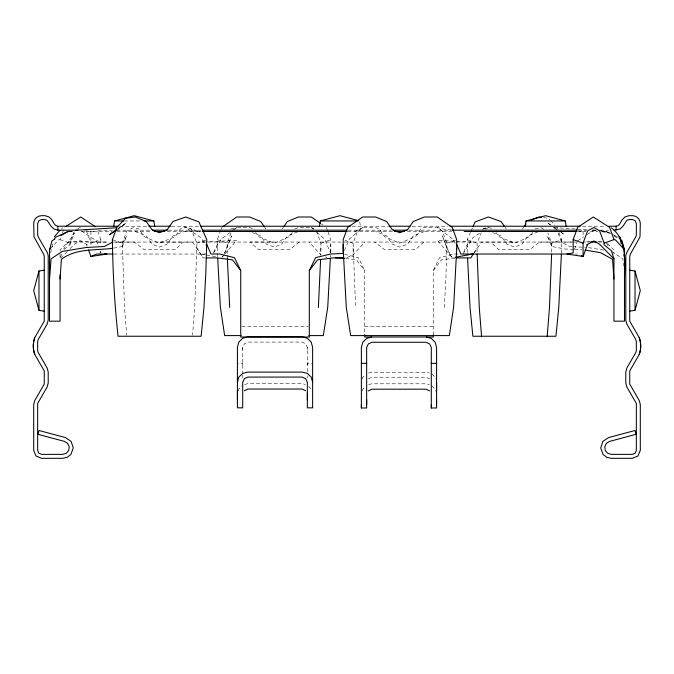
<?xml version="1.0" encoding="UTF-8"?>
<svg xmlns="http://www.w3.org/2000/svg" width="674" height="674" viewBox="0 0 674 674"><rect width="100%" height="100%" fill="white"/><g stroke="black" fill="none" stroke-linecap="round" stroke-linejoin="round"><path stroke-width="0.51" stroke-dasharray="3.37 2.53" d="M113.552 248.125L122.314 246.499L122.314 243.263L126.788 231.039L133.494 227.5L138.869 228.992L144.11 236.54L159.317 243.247L175.215 236.582L180.303 228.992L185.712 227.5L191.256 229.16L196.934 243.238L194.693 308.035L192.537 335.197M220.727 230.264L217.289 239.666L217.635 257.173M230.971 232.909L227.138 243.238L227.214 254.174M242.699 364.861L242.699 363.185L237.417 363.185M242.699 349.553L242.699 347.363M307.344 364.861L307.344 363.185L312.626 363.202M307.344 349.553L307.344 347.363M316.443 231.03L320.908 243.255L320.773 255.227M328.07 232.142L330.824 239.666L330.412 257.173M470.528 232.21L467.217 239.666L467.461 255.126M477.066 252.169L477.066 243.238L481.228 232.918M551.686 252.194L551.686 243.263L547.903 232.918M320.908 247.922L320.866 254.924L309.054 242.05M330.782 252.438L330.824 244.392M561.434 253.079L561.594 239.666L558.156 230.264M444.318 307.47L445.969 276.963L446.862 243.238L442.329 231.03L437.342 227.5L424.342 227.5L420.66 228.992L415.538 236.625L399.674 243.238L384.466 236.54L379.218 228.983L375.469 227.5L362.545 227.5L357.557 231.03L353.092 243.255L355.628 307.479M50.634 252.792L53.229 241.713M238.36 390.836L238.832 389.033L242.05 385.739M362.317 390.987L362.789 389.184L365.367 386.547M362.292 378.99L362.789 377.229L365.367 374.795M67.206 251.579L60.07 258.833L61.722 253.441M50.398 248.773L58.368 240.054L59.952 239.582L60.989 236.751M62.37 232.985L64.443 227.332M64.173 249.439L69.869 244.831L69.869 243.162L74.359 230.904M221.072 229.32L221.754 227.441M574.568 249.203L576.986 242.665M69.869 244.831L74.359 232.867L63.668 249.051M224.543 253.188L231.671 235.917L224.594 253.306M122.314 246.499L126.788 235.925L123.165 242.076M344.465 250.551L349.427 238.967L362.629 227.686L354.76 231.502M213.717 252.464L217.289 244.392M470.941 231.275L472.592 227.542M463.763 251.992L467.217 244.409M433.264 335.079L433.264 270.611L439.532 257.687L454.386 254.031L459.179 254.031M213.565 253.154L221.156 239.118L230.129 232.412M463.021 254.031L472.828 237.812L480.663 232.614M473.569 253.534L477.066 247.914M474.21 252.91L481.489 242.076L513.706 242.067M282.221 228.941L283.375 227.281M292.449 232.345L289.534 236.54L274.326 243.238L258.462 236.625L255.623 232.378M522.569 228.941L523.723 227.281M532.797 232.345L529.89 236.54L514.683 243.247L498.785 236.582L495.954 232.37M433.264 270.611L441.495 259.852L456.542 257.915M222.083 257.156L223.195 255.791M222.218 257.038L224.282 254.662M224.964 253.862L236.658 240.374L206.278 241.848M346.891 257.653L353.134 254.924L364.946 242.05M70.054 248.681L74.334 244.333L80.063 240.921L90.914 242.05L108.598 242.067M87.401 244.873L80.063 240.921L67.99 242.05L60.07 249.97L60.07 253.087M205.199 257.915L203.152 257.915L192.511 242.076L183.303 242.076L175.181 249.7L144.11 249.616L134.396 242.076L113.796 242.067M423.693 242.05L415.538 249.683L384.466 249.607L374.702 242.05M61.351 229.118L62.749 227.854M116.872 230.466L125.507 223.406L117.958 228.747M299.298 242.05L289.534 249.607L258.462 249.683L250.307 242.05L273.417 242.067M234.207 229.371L236.658 227.542L229.632 229.278M125.507 223.406L118.034 228.722M232.496 230.441L236.658 227.5L249.658 227.5L253.34 228.992M485.887 229.143L488.498 227.408M577.685 240.795L583.768 236.81M587.248 234.527L593.331 230.542L595.285 230.693M77.628 228.941L80.088 227.458L81.899 228.444M368.324 378.813L371.93 377.229L426.027 377.229L429.633 378.813M297.529 231.873L287.402 235.925L281.648 244.123L274.276 247.072L266.466 244.123L260.728 235.959L252.362 232.614M424.426 231.502L413.272 235.959L407.534 244.123L399.724 247.072L392.352 244.123L386.598 235.925L375.553 231.502M537.877 231.89L527.75 235.942L521.996 244.14L514.624 247.088L506.814 244.14L501.077 235.976L492.719 232.631M294.782 228.983L298.531 227.5L311.455 227.5L313.949 229.27M90.939 244.831L90.939 243.154L100.847 239.573L97.73 231.098M196.934 243.238L205.797 240.028M320.908 243.255L330.824 239.666M446.862 243.238L456.711 239.666M482.677 229.008L487.462 227.45M482.744 229.16L488.288 227.5L493.697 228.992M244.687 384.5L247.678 383.649L302.365 383.649L305.356 384.5M368.644 384.652L371.635 383.801L426.322 383.801L429.313 384.652M535.131 228.992L540.506 227.5L543.859 229.27M368.644 373.042L371.635 372.25L426.322 372.25L429.313 373.042M471.918 242.05L437.342 240.374L452.473 257.839L454.478 257.451M589.994 241.334L583.086 242.05L589.337 242.05M199.159 231.502L201.189 231.367M578.983 231.502L585.133 231.089M202.082 242.05L205.225 241.899M124.336 220.954L142.037 220.954M119.601 226.228L148.836 226.228M171.432 226.228L198.763 226.228M352.072 226.228L387.988 226.228M412.159 226.228L447.907 226.228M582.462 226.228L604.536 226.228M97.848 230.188L112.566 230.188M116.77 230.188L150.403 230.188M168.281 230.188L200.869 230.188M348.037 230.188L391.139 230.188M409.008 230.188L451.058 230.188M578.258 230.188L586.666 230.188M591.924 230.188L596.128 230.188M600.332 230.188L608.74 230.188M81.503 231.502L112.095 231.511M116.88 231.502L152.139 231.519M167.203 231.519L201.475 231.502M347.616 231.502L393.102 231.502M407.391 231.502L451.732 231.502M577.66 231.511L586.06 231.511M590.264 231.511L597.695 231.502M601.815 231.502L606.01 231.502L609.397 232.808L601.368 231.679M67.99 242.05L108.792 242.05M113.628 242.05L576.776 242.05M598.723 242.05L604.974 242.05M160.294 242.067L183.303 242.076M573.726 242.059L539.604 242.076L529.89 249.616L498.819 249.7L490.697 242.076M113.965 254.031L207.28 254.031M575.394 254.031L577.475 254.031M241.772 326.452L308.271 326.452M364.693 326.452L433.264 326.452M573.65 249.355L565.317 249.035L551.686 246.499L547.212 235.925L550.835 242.076M574.695 249.397L581.991 249.683M586.557 229.708L576.236 229.076M592.623 229.986L595.656 230.12M571.796 246.617L569.699 246.499L561.594 242.252L557.87 232.437M572.849 246.676L585.453 247.358M451.47 229.935L445.371 229.522L437.342 227.542L452.844 239.118L455.691 244.384M84.772 230.82L95.017 231.502M575.192 229L554.272 227.534L556.817 229.32M601.132 231.131L606.01 231.502L618.622 237.358M597.964 241.3L601.992 241.68M345.56 258.521L356.462 259.852L364.693 270.611L364.693 335.079M543.648 217.643L548.493 218.292L549.933 219.817M593.331 230.542L597.349 231.106M588.554 247.636L603.634 250.096M598.697 230.264L606.01 231.502L610.695 233.785M201.467 254.031L205.477 254.797M206.48 254.983L216.514 256.887M344.566 254.275L358.425 257.687L364.693 270.611M59.952 239.582L69.869 243.162M467.217 239.666L477.066 243.238M344.978 240.323L353.092 243.255M217.289 239.666L227.138 243.238M112.406 239.666L122.314 243.263L124.555 308.043L126.712 335.197M135.196 231.519L146.25 235.942L152.004 244.14L159.376 247.088L167.186 244.14L172.923 235.976L184.069 231.519L198.965 231.502L184.625 226.826L201.172 237.812L205.528 245.024M325.323 256.87L327.109 257.653M314 228.958L311.371 227.686L312.93 229.008M614.435 235.614L617.249 236.987M606.01 231.502L610.459 234.072M614.006 236.119L618.446 238.68M81.537 231.115L96.315 240.795L98.05 245.471M611.672 251.402L622.911 258.833L623.458 265.885M321.363 223.962L323.023 225.124M561.046 232.303L564.433 234.687L561.08 232.311M548.493 223.406L551.012 225.183L548.493 223.406L550.06 224.686M554.365 227.559L556.884 229.345M553.202 227.256L555.553 229.185M316.805 232.328L324.573 238.967L330.37 252.48M431.95 374.18L435.168 377.229L435.665 378.99M607.451 243.491L613.93 249.97L613.93 253.904M431.95 385.89L435.168 389.184L435.64 390.987M308.633 386.396L311.211 389.033L311.683 390.836M550.65 220.575L554.972 225.158M450.249 255.109L442.329 235.917L446.862 247.906L450.249 255.109L452.473 257.839M505.112 227.298L506.258 228.958M264.747 227.29L265.893 228.941M606.389 243.087L608.639 246.49M196.934 247.914L203.152 257.915M100.131 251.073L100.822 252.944L100.847 249.97M86.407 244.342L87.098 246.204M86.432 230.904L90.939 243.154M557.128 227.441L557.811 229.328M326.351 227.441L327.733 231.199M359.722 221.83L360.422 226.228M227.248 255.21L227.357 258.311M353.092 247.922L353.134 254.924M583.086 231.502L583.086 237.256M561.594 242.252L561.594 239.666L551.686 243.263L551.686 246.499M307.344 371.728L307.344 347.38L305.676 343.757L302.07 342.08L247.973 342.08L244.367 343.774L242.699 347.38L242.699 373.775M307.344 375.822L307.344 377.929M242.699 374.795L242.699 377.929M100.847 239.573L100.847 245.243M90.914 231.502L90.914 242.05M60.07 254.106L60.07 258.833"/><path stroke-width="1.01" d="M112.406 239.666C112.802 271.917 114.546 304.176 118.068 336.242L201.122 336.242L203.952 307.571L205.84 272.523L206.783 239.666L198.923 221.948L185.704 217.003L172.923 221.51L167.16 229.783L159.376 232.757L152.004 229.767L146.25 221.476L135.196 217.003L125.507 218.292L116.872 227.441L112.406 239.666L112.406 242.252L104.302 246.499L86.449 247.468L62.328 251.402L51.089 258.833L49.522 278.977L49.581 255.817M237.417 399.749L237.417 390.971M307.344 399.749L307.344 382.335L305.676 378.662L302.07 377.078L247.973 377.078L244.367 378.662L242.699 382.335L242.699 407.837L237.417 407.837L237.417 347.38L238.832 342.106L242.699 338.238L246.676 337.126M426.322 337L431.301 338.39L435.168 342.257L436.584 347.531L436.584 407.989L431.301 407.989L431.301 347.531L429.633 343.925L426.027 342.257L371.93 342.257L368.324 343.925L366.656 347.531L366.656 407.989L361.374 407.989L361.374 404.678M366.656 404.678L366.656 399.901M431.301 407.989L431.301 404.678M436.584 404.678L436.584 399.901M436.584 391.122L436.584 382.487M624.478 278.977C624.79 261.832 627.132 239.304 611.251 227.854M551.618 254.208L549.445 308.043L547.212 336.242M561.391 254.098L558.763 307.571L555.932 336.242L472.878 336.242L470.048 307.571L467.588 258.193M320.597 259.372L318.372 307.479M330.361 258.201L327.749 307.007L323.326 335.593L308.852 335.593M60.07 278.977L61.401 259.313C76.154 248.074 95.329 250.576 112.583 248.31M113.737 226.228L114.572 220.954L134.219 215.68L153.866 220.954L154.708 226.228M319.451 226.228L320.293 220.954L339.94 215.68L358.602 220.684M525.164 226.228L526.006 220.954L545.654 215.68L565.301 220.954L566.143 226.228M237.417 382.335L238.832 377.078L242.699 373.421L247.678 372.099L302.365 372.099L307.344 373.421L311.211 377.078L312.626 382.335M44.248 270.181L38.974 271.024L33.7 290.671L38.974 310.318L44.248 311.161M60.07 274.832L60.07 321.178L49.522 321.178L49.522 249.97L51.999 240.736L54.661 239.194M629.752 311.161L635.026 310.318L640.3 290.671L635.026 271.024L629.752 270.181M587.593 244.342L583.094 256.491L567.045 254.031L573.178 252.944L573.153 239.573L577.652 227.323L593.305 217.003L609.557 227.332L614.048 239.582L615.632 240.054L623.602 248.773M581.224 255.673L583.094 256.491L583.061 243.154L587.568 230.904L593.912 227.458L599.641 230.904L604.131 243.162L604.131 244.831L611.453 250.753L613.93 258.833L599.666 244.333L593.937 240.921L586.599 244.873M473.005 226.607L475.077 221.948L488.296 217.003L501.077 221.51L504.531 226.472M49.522 249.97L50.356 248.167M54.543 239.16L55.378 237.358L67.99 231.502L72.152 231.502M206.783 244.409L210.979 254.031L219.614 254.031L234.468 257.687L240.736 270.611L240.736 337L309.307 337L309.307 270.611L315.575 257.687L330.42 254.031L343.218 253.441L343.176 244.392M77.872 230.188L57.897 230.188L54.004 229.025L51.047 226.228L47.138 220.356A8.947 8.947 0 0 0 38.932 220.609L37.66 223.591L37.66 234.847L38.182 236.827L47.483 252.935L48.208 255.614L48.208 320.116L47.146 324.068L38.182 339.586L37.66 341.566L37.66 350.514L38.182 352.494L47.146 368.012L48.208 371.964L48.208 383.034L47.146 386.994L37.66 403.423L37.66 450.409L38.814 453.206L41.611 454.36L62.707 454.36L66.305 453.299L68.731 450.451L69.22 446.736L67.611 443.357L64.418 441.403L37.955 434.309L38.974 430.492L65.445 437.578L71.124 441.403L73.264 447.915L70.947 454.36L67.282 457.284L62.707 458.32L41.611 458.32L36.017 456.003L33.7 450.409L33.7 404.484L34.762 400.533L44.248 384.096L44.248 370.911L34.762 354.473A25.014 25.014 0 0 1 34.762 337.615L44.248 321.178L44.248 256.297L43.717 254.325L34.012 236.936L33.7 223.591A7.911 7.911 0 0 1 41.611 215.68L44.956 215.68L48.848 216.843L51.805 219.64L54.476 224.248L55.95 225.647L57.897 226.228L117.908 226.228M608.74 226.228L616.103 226.228L618.05 225.647L619.524 224.248L622.195 219.64L625.152 216.843L629.044 215.68L632.389 215.68A7.911 7.911 0 0 1 640.3 223.591L639.988 236.936L630.283 254.325L629.752 256.297L629.752 321.178L639.238 337.615A49.092 34.711 0 0 1 639.238 354.473L629.752 370.911L629.752 384.096L639.238 400.533L640.3 404.484L640.3 450.409L637.983 456.003L632.389 458.32L611.293 458.32L606.718 457.284L603.053 454.36L600.736 447.915L602.876 441.403L608.555 437.578L635.026 430.492L636.045 434.309L609.582 441.403L606.389 443.357L604.78 446.736L605.269 450.451L607.695 453.299L611.293 454.36L632.389 454.36L635.186 453.206L636.34 450.409L636.34 403.423L626.854 386.994L625.792 383.034L625.792 371.964L626.854 368.012L635.818 352.494L636.34 350.514L636.34 341.566L635.818 339.586L626.854 324.068L625.792 320.116L625.792 255.614L626.517 252.935L635.818 236.827L636.34 234.847L636.34 223.591L635.068 220.609A8.947 8.947 0 0 0 626.862 220.347L622.953 226.228L619.996 229.025L613.997 230.188M473.569 253.534L470.848 257.915L456.542 257.915M283.948 226.447L287.402 221.476L298.447 217.003L311.371 217.003L320.529 223.38M524.296 226.456L526.023 223.962M309.307 270.611L317.538 259.852L333.394 257.915L343.774 257.712M54.4 236.675L59.944 230.373M116.273 229.935L109.567 234.687L116.341 229.918M222.58 226.86L236.658 217.003L249.574 217.003L260.728 221.502L264.174 226.464M66.153 226.237L80.695 217.003L95.472 226.75M60.879 235.605L67.99 231.502M244.367 390.743L247.973 389.033L302.07 389.033L305.676 390.743M368.324 390.895L371.93 389.184L426.027 389.184L429.633 390.895M88.488 249.944L90.906 256.491L96.525 254.031L113.063 254.031M531.432 219.985L538.804 217.003L541.711 217.39M604.131 243.162L614.048 239.582M371.635 337L366.656 338.39L362.789 342.257L361.374 347.531L361.374 407.989M455.481 257.266L472.533 254.031M90.906 256.491L106.955 254.031L104.908 253.668M116.594 227.753L75.303 230.264M114.572 220.954L123.586 220.954M144.101 220.954L153.866 220.954M320.293 220.954L357.709 220.954M526.006 220.954L565.301 220.954M148.836 226.228L170.379 226.228M200.869 226.228L350.455 226.228M389.033 226.228L410.062 226.228M450.005 226.228L580.356 226.228M152.509 230.188L167.228 230.188M202.967 230.188L346.984 230.188M393.237 230.188L406.911 230.188M452.111 230.188L577.205 230.188M154.034 231.502L164.903 231.502M202.436 231.502L347.127 231.502M394.147 231.502L404.602 231.502M464.201 231.502L576.834 231.502M590.382 242.05L596.633 242.05M570.246 254.031L460.906 254.031L456.711 244.392M206.219 257.915L217.458 257.915L232.505 259.852L240.736 270.611M241.107 335.593L224.644 335.593L220.364 307.007L217.685 258.201M247.678 336.832L302.365 336.832M361.374 363.353L366.656 363.353M431.301 363.353L436.584 363.353M335.416 257.813L344.566 258.395M585.091 250.071L600.509 252.691L612.599 259.313L613.93 278.977M303.359 337.126L307.344 338.238L311.211 342.106L312.626 347.38L312.626 407.837L307.344 407.837L307.344 393.186M573.153 239.573L583.061 243.154M620.223 239.708L622.001 240.736L624.478 249.97L624.478 321.178L613.93 321.178L613.93 258.252M622.388 245.462L624.478 249.97L619.6 236.675L621.243 243.727M623.829 254.806L624.773 258.833M481.548 336.242L479.307 308.035L477.133 254.191M229.682 307.47L227.357 258.311M635.026 271.024L635.026 310.318M616.103 226.228L616.103 230.188M433.264 335.045L433.264 337L364.693 337L364.693 335.045M57.897 226.228L57.897 230.188M38.974 271.024L38.974 310.318M639.238 337.615A25.014 25.014 0 0 1 639.238 354.473M34.762 354.473A49.092 34.711 0 0 1 34.762 337.615M456.711 248.908L453.636 307.007L449.356 335.593L350.674 335.593L346.251 307.007L343.176 248.908L343.176 239.666L347.649 227.441L362.629 217.003L375.553 217.003L386.598 221.476L392.352 229.767L399.724 232.749L407.534 229.767L413.272 221.502L424.426 217.003L437.342 217.003L452.246 227.441L456.711 239.666L456.711 248.908"/></g></svg>
